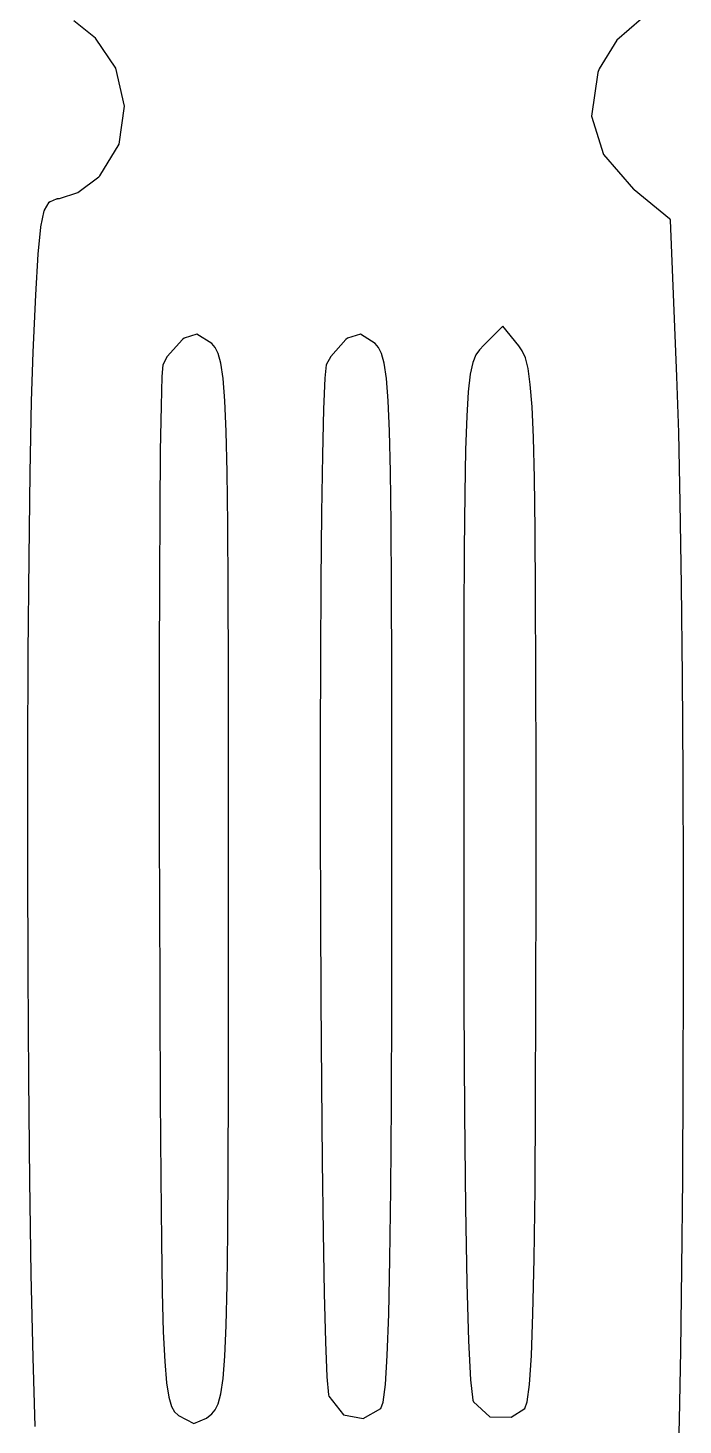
# Model space of a CAD drawing. Extents: x -1.2 to 49.3, y 2.3 to 45.6.
# Drawn here: x 36.89 to 38.333, y 13.051 to 16.127 of the extents above; entities that cross this region are included whole.
import ezdxf

# ---------------------------------------------------------------- set-up
doc = ezdxf.new("R2010")
doc.units = 0
doc.layers.add('BLACK', color=7, linetype='CONTINUOUS')

msp = doc.modelspace()

# ---------------------------------------------------------------- linework, layer by layer
at = {"layer": 'BLACK', "linetype": 'CONTINUOUS'}
for p, q in [((37.0384, 16.1045), (36.9909, 16.1431)), ((38.2415, 16.1469), (38.1871, 16.1005)), ((37.0831, 16.0385), (37.0384, 16.1045)), ((38.1871, 16.1005), (38.1482, 16.037)), ((37.1025, 15.9547), (37.0831, 16.0385)), ((38.1454, 16.0292), (38.1316, 15.9333)), ((38.1482, 16.037), (38.1454, 16.0292)), ((37.091, 15.8715), (37.1025, 15.9547)), ((38.1316, 15.9333), (38.1575, 15.8487)), ((37.0481, 15.8016), (37.091, 15.8715)), ((38.1575, 15.8487), (38.2242, 15.7723)), ((36.9995, 15.7652), (37.0457, 15.7992)), ((37.0457, 15.7992), (37.0481, 15.8016)), ((36.9529, 15.7509), (36.9532, 15.751)), ((36.9532, 15.751), (36.9535, 15.7511)), ((36.9535, 15.7511), (36.9536, 15.7511)), ((36.9536, 15.7511), (36.9538, 15.7512)), ((36.9538, 15.7512), (36.9541, 15.7512)), ((36.9541, 15.7512), (36.9544, 15.7513)), ((36.9544, 15.7513), (36.9592, 15.7515)), ((36.9592, 15.7515), (36.9995, 15.7652)), ((38.2242, 15.7723), (38.2254, 15.7713)), ((38.2254, 15.7713), (38.2254, 15.7713)), ((38.2254, 15.7713), (38.3031, 15.7073)), ((36.9182, 15.689), (36.9257, 15.7244)), ((36.9257, 15.7245), (36.9258, 15.7247)), ((36.9257, 15.7244), (36.9257, 15.7245)), ((36.9258, 15.7247), (36.9259, 15.725)), ((36.9259, 15.725), (36.926, 15.7252)), ((36.926, 15.7252), (36.9261, 15.7254)), ((36.9261, 15.7254), (36.9262, 15.7256)), ((36.9262, 15.7256), (36.9263, 15.7259)), ((36.9263, 15.7259), (36.9365, 15.7433)), ((36.9365, 15.7434), (36.9366, 15.7435)), ((36.9365, 15.7433), (36.9365, 15.7434)), ((36.9366, 15.7435), (36.9367, 15.7436)), ((36.9367, 15.7436), (36.9369, 15.7439)), ((36.9369, 15.7439), (36.9371, 15.7441)), ((36.9371, 15.7441), (36.9372, 15.7442)), ((36.9372, 15.7442), (36.9373, 15.7444)), ((36.9373, 15.7444), (36.9376, 15.7446)), ((36.9376, 15.7446), (36.9379, 15.7448)), ((36.9379, 15.7448), (36.938, 15.7449)), ((36.938, 15.7449), (36.9381, 15.745)), ((36.9381, 15.745), (36.9384, 15.7451)), ((36.9384, 15.7451), (36.9387, 15.7453)), ((36.9387, 15.7453), (36.9388, 15.7453)), ((36.9388, 15.7453), (36.939, 15.7454)), ((36.939, 15.7454), (36.9528, 15.7509)), ((36.9528, 15.7509), (36.9529, 15.7509)), ((38.3031, 15.7073), (38.3031, 15.7072)), ((38.3031, 15.7072), (38.3032, 15.7071)), ((38.3032, 15.7071), (38.3033, 15.7071)), ((38.3033, 15.7071), (38.3036, 15.7068)), ((38.3036, 15.7068), (38.3038, 15.7065)), ((38.3038, 15.7065), (38.3039, 15.7064)), ((38.3039, 15.7064), (38.304, 15.7063)), ((38.304, 15.7063), (38.3042, 15.706)), ((38.3042, 15.706), (38.3044, 15.7057)), ((38.3044, 15.7057), (38.3044, 15.7056)), ((38.3044, 15.7056), (38.3045, 15.7055)), ((38.3045, 15.7055), (38.3046, 15.7051)), ((38.3046, 15.7051), (38.3047, 15.7048)), ((38.3047, 15.7048), (38.3047, 15.7047)), ((38.3047, 15.7047), (38.3048, 15.7046)), ((38.3048, 15.7046), (38.3048, 15.7042)), ((38.3048, 15.7042), (38.3049, 15.7038)), ((38.3049, 15.7038), (38.3049, 15.7037)), ((38.3049, 15.7037), (38.3049, 15.7036)), ((38.3049, 15.7036), (38.3188, 15.36)), ((36.9122, 15.629), (36.9181, 15.6885)), ((36.9181, 15.6888), (36.9182, 15.689)), ((36.9181, 15.6885), (36.9181, 15.6888)), ((36.9181, 15.6885), (36.9181, 15.6885)), ((36.9069, 15.5392), (36.9121, 15.6288)), ((36.9121, 15.6289), (36.9122, 15.629)), ((36.9121, 15.6288), (36.9121, 15.6289)), ((36.9122, 15.629), (36.9122, 15.629)), ((36.9013, 15.4134), (36.9069, 15.5392)), ((36.9069, 15.5392), (36.9069, 15.5392)), ((36.9069, 15.5392), (36.9069, 15.5392)), ((37.2338, 15.4439), (37.2301, 15.441)), ((37.2621, 15.4532), (37.2338, 15.4439)), ((37.295, 15.4323), (37.2621, 15.4532)), ((37.5936, 15.4439), (37.5899, 15.441)), ((37.622, 15.4532), (37.5936, 15.4439)), ((37.6549, 15.4323), (37.622, 15.4532)), ((37.9359, 15.4707), (37.8941, 15.4289)), ((37.9712, 15.4271), (37.9359, 15.4707)), ((36.8978, 15.3054), (36.9013, 15.4133)), ((36.9013, 15.4133), (36.9013, 15.4134)), ((36.9013, 15.4134), (36.9013, 15.4134)), ((37.2301, 15.441), (37.1967, 15.4039)), ((37.3025, 15.4238), (37.295, 15.4323)), ((37.3091, 15.4106), (37.3025, 15.4238)), ((37.5899, 15.441), (37.5567, 15.4039)), ((37.6623, 15.4239), (37.6549, 15.4323)), ((37.6689, 15.4107), (37.6623, 15.4239)), ((37.8844, 15.4187), (37.8765, 15.4071)), ((37.8941, 15.4289), (37.8844, 15.4187)), ((37.9788, 15.4161), (37.9712, 15.4271)), ((37.9857, 15.4005), (37.9788, 15.4161)), ((37.1868, 15.3852), (37.1848, 15.3597)), ((37.1967, 15.4039), (37.1868, 15.3852)), ((37.3147, 15.3889), (37.3091, 15.4106)), ((37.3195, 15.3551), (37.3147, 15.3889)), ((37.5469, 15.3852), (37.5436, 15.3557)), ((37.5567, 15.4039), (37.5469, 15.3852)), ((37.6746, 15.389), (37.6689, 15.4107)), ((37.6793, 15.3553), (37.6746, 15.389)), ((37.8699, 15.3903), (37.8643, 15.3645)), ((37.8765, 15.4071), (37.8699, 15.3903)), ((37.9916, 15.3771), (37.9857, 15.4005)), ((37.1848, 15.3597), (37.1829, 15.2948)), ((37.3233, 15.3062), (37.3195, 15.3551)), ((37.5436, 15.3557), (37.5407, 15.2879)), ((37.6831, 15.3064), (37.6793, 15.3553)), ((37.8643, 15.3645), (37.8599, 15.3262)), ((37.9965, 15.3424), (37.9916, 15.3771)), ((38.3188, 15.36), (38.3188, 15.36)), ((38.3188, 15.36), (38.3188, 15.3599)), ((38.3188, 15.3599), (38.3228, 15.2367)), ((37.8599, 15.3262), (37.8564, 15.272)), ((38.0004, 15.2929), (37.9965, 15.3424)), ((36.8945, 15.1478), (36.8978, 15.3054)), ((36.8978, 15.3054), (36.8978, 15.3054)), ((36.8978, 15.3054), (36.8978, 15.3054)), ((37.1829, 15.2948), (37.1813, 15.1957)), ((37.3262, 15.2387), (37.3233, 15.3062)), ((37.686, 15.239), (37.6831, 15.3064)), ((38.0034, 15.2252), (38.0004, 15.2929)), ((37.5407, 15.2879), (37.5384, 15.1875)), ((37.8564, 15.272), (37.8539, 15.1984)), ((37.3284, 15.1492), (37.3262, 15.2387)), ((37.6882, 15.1497), (37.686, 15.239)), ((37.686, 15.239), (37.686, 15.239)), ((38.3228, 15.2367), (38.3228, 15.2366)), ((38.3228, 15.2366), (38.3228, 15.2366)), ((38.3228, 15.2366), (38.3261, 15.0816)), ((37.8539, 15.1984), (37.8521, 15.1021)), ((38.0056, 15.1361), (38.0034, 15.2252)), ((37.1813, 15.1957), (37.1801, 15.0662)), ((37.1813, 15.1957), (37.1813, 15.1957)), ((37.5384, 15.1875), (37.5365, 15.0596)), ((37.5384, 15.1875), (37.5384, 15.1875)), ((36.8921, 14.9605), (36.8945, 15.1477)), ((36.8945, 15.1477), (36.8945, 15.1478)), ((36.8945, 15.1478), (36.8945, 15.1478)), ((37.3299, 15.0344), (37.3284, 15.1492)), ((37.6882, 15.1496), (37.6882, 15.1497)), ((37.6898, 15.035), (37.6882, 15.1496)), ((38.0072, 15.0218), (38.0056, 15.1361)), ((38.0056, 15.1361), (38.0056, 15.1361)), ((37.8521, 15.1021), (37.8509, 14.9795)), ((37.8521, 15.1021), (37.8521, 15.1021)), ((38.3261, 15.0816), (38.3261, 15.0815)), ((38.3261, 15.0815), (38.3288, 14.9005)), ((37.1801, 15.0662), (37.1792, 14.9104)), ((37.5365, 15.0596), (37.5351, 14.9089)), ((37.5365, 15.0596), (37.5365, 15.0596)), ((37.3309, 14.891), (37.3299, 15.0344)), ((37.6908, 14.8916), (37.6898, 15.035)), ((38.0082, 14.8791), (38.0072, 15.0218)), ((36.8905, 14.7502), (36.8921, 14.9604)), ((36.8921, 14.9604), (36.8921, 14.9605)), ((37.8509, 14.9795), (37.8502, 14.8271)), ((37.1792, 14.9104), (37.1787, 14.7325)), ((37.3315, 14.7154), (37.3309, 14.891)), ((37.3309, 14.891), (37.3309, 14.891)), ((37.5351, 14.9089), (37.5342, 14.7405)), ((37.6913, 14.7162), (37.6908, 14.8916)), ((37.6908, 14.8916), (37.6908, 14.8916)), ((38.3288, 14.9005), (38.3288, 14.9005)), ((38.3288, 14.9005), (38.3288, 14.9005)), ((38.3288, 14.9005), (38.3308, 14.6993)), ((38.0088, 14.7046), (38.0082, 14.8791)), ((38.0082, 14.8791), (38.0082, 14.8791)), ((37.8502, 14.8271), (37.8499, 14.6416)), ((36.8896, 14.5236), (36.8905, 14.7501)), ((36.8905, 14.7501), (36.8905, 14.7502)), ((37.5342, 14.7405), (37.5338, 14.5592)), ((37.1787, 14.7325), (37.1786, 14.5364)), ((37.1787, 14.7325), (37.1787, 14.7325)), ((37.3318, 14.5043), (37.3315, 14.7154)), ((37.3315, 14.7154), (37.3315, 14.7154)), ((37.6913, 14.7161), (37.6913, 14.7162)), ((37.6916, 14.5052), (37.6913, 14.7161)), ((38.0088, 14.7045), (38.0088, 14.7046)), ((38.0091, 14.4945), (38.0088, 14.7045)), ((38.3308, 14.6993), (38.3308, 14.6993)), ((38.3308, 14.6993), (38.3322, 14.4838)), ((37.8499, 14.6416), (37.8498, 14.4193)), ((37.8499, 14.6416), (37.8499, 14.6416)), ((37.5338, 14.5592), (37.5338, 14.3699)), ((36.8896, 14.5235), (36.8896, 14.5236)), ((36.8896, 14.2874), (36.8896, 14.5235)), ((37.1786, 14.5364), (37.1789, 14.3261)), ((37.3318, 14.2543), (37.3318, 14.5043)), ((37.3318, 14.5043), (37.3318, 14.5043)), ((37.6916, 14.5051), (37.6916, 14.5052)), ((37.6917, 14.2553), (37.6916, 14.5051)), ((38.0092, 14.2456), (38.0091, 14.4945)), ((38.0091, 14.4945), (38.0091, 14.4945)), ((38.3322, 14.4838), (38.3322, 14.4837)), ((38.3322, 14.4837), (38.333, 14.2597)), ((37.8498, 14.4193), (37.8498, 14.4193)), ((37.8498, 14.4193), (37.8498, 14.2634)), ((37.5338, 14.3699), (37.5343, 14.1775)), ((37.1789, 14.3261), (37.1792, 14.2261)), ((36.8904, 14.0485), (36.8896, 14.2874)), ((36.8896, 14.2874), (36.8896, 14.2874)), ((37.3318, 14.0048), (37.3318, 14.2543)), ((37.3318, 14.2543), (37.3318, 14.2543)), ((37.6914, 13.9841), (37.6917, 14.2495)), ((37.6917, 14.2495), (37.6917, 14.2553)), ((37.8498, 14.2634), (37.8503, 13.981)), ((38.0089, 13.986), (38.0092, 14.2456)), ((38.0092, 14.2456), (38.0092, 14.2456)), ((38.333, 14.2597), (38.333, 14.2597)), ((38.333, 14.2597), (38.3331, 14.033)), ((37.1792, 14.2261), (37.1801, 13.9786)), ((37.5343, 14.1775), (37.5351, 13.987)), ((36.8904, 14.0484), (36.8904, 14.0485)), ((36.8919, 13.8135), (36.8904, 14.0484)), ((38.3331, 14.033), (38.3326, 13.8093)), ((38.3331, 14.033), (38.3331, 14.033)), ((37.3315, 13.7937), (37.3318, 14.0048)), ((37.3318, 14.0048), (37.3318, 14.0048)), ((37.1801, 13.9786), (37.181, 13.7701)), ((37.5351, 13.987), (37.5351, 13.987)), ((37.5351, 13.987), (37.5364, 13.8033)), ((37.6906, 13.7583), (37.6914, 13.984)), ((37.6914, 13.984), (37.6914, 13.9841)), ((37.8503, 13.981), (37.8503, 13.981)), ((37.8503, 13.981), (37.8515, 13.7363)), ((38.0082, 13.7597), (38.0089, 13.9859)), ((38.0089, 13.9859), (38.0089, 13.986)), ((36.8919, 13.8134), (36.8919, 13.8135)), ((36.8941, 13.5891), (36.8919, 13.8134)), ((37.3309, 13.6179), (37.3315, 13.7936)), ((37.3315, 13.7936), (37.3315, 13.7937)), ((37.5364, 13.8033), (37.5364, 13.8033)), ((37.5364, 13.8033), (37.5381, 13.6312)), ((38.3326, 13.8093), (38.3315, 13.5946)), ((38.3326, 13.8093), (38.3326, 13.8093)), ((37.181, 13.7701), (37.181, 13.7701)), ((37.181, 13.7701), (37.1822, 13.597)), ((37.6893, 13.57), (37.6906, 13.7583)), ((37.6906, 13.7583), (37.6906, 13.7583)), ((38.0069, 13.571), (38.0082, 13.7597)), ((38.0082, 13.7597), (38.0082, 13.7597)), ((37.8515, 13.7363), (37.8515, 13.7363)), ((37.8515, 13.7363), (37.8536, 13.5301)), ((37.5381, 13.6312), (37.5381, 13.6312)), ((37.5381, 13.6312), (37.5402, 13.4756)), ((37.3299, 13.4745), (37.3309, 13.6179)), ((37.3309, 13.6179), (37.3309, 13.6179)), ((36.8971, 13.3822), (36.8941, 13.5891)), ((36.8941, 13.5891), (36.8941, 13.5891)), ((36.8941, 13.5891), (36.8941, 13.5891)), ((37.1822, 13.597), (37.1822, 13.597)), ((37.1822, 13.597), (37.1836, 13.456)), ((37.6873, 13.4164), (37.6893, 13.5699)), ((37.6893, 13.5699), (37.6893, 13.57)), ((38.0049, 13.417), (38.0069, 13.5709)), ((38.0069, 13.5709), (38.0069, 13.571)), ((38.3315, 13.5946), (38.3298, 13.3946)), ((38.3315, 13.5946), (38.3315, 13.5946)), ((37.8536, 13.5301), (37.8565, 13.3632)), ((37.3299, 13.4744), (37.3299, 13.4745)), ((37.5402, 13.4756), (37.5402, 13.4755)), ((37.5402, 13.4755), (37.5426, 13.3415)), ((37.1836, 13.456), (37.1855, 13.3436)), ((37.3284, 13.3596), (37.3299, 13.4744)), ((37.6847, 13.2952), (37.6873, 13.4164)), ((38.0023, 13.2956), (38.0049, 13.417)), ((36.8971, 13.3821), (36.8971, 13.3822)), ((36.8971, 13.3822), (36.8971, 13.3822)), ((38.3298, 13.3945), (38.3274, 13.2151)), ((38.3298, 13.3946), (38.3298, 13.3945)), ((36.9009, 13.1994), (36.8971, 13.3821)), ((37.3262, 13.27), (37.3284, 13.3596)), ((37.8565, 13.3632), (37.8602, 13.2362)), ((37.1855, 13.3436), (37.1879, 13.2563)), ((37.5426, 13.3415), (37.5454, 13.2338)), ((37.6813, 13.2039), (37.6847, 13.2952)), ((37.9989, 13.2041), (38.0023, 13.2956)), ((37.3233, 13.2025), (37.3262, 13.27)), ((37.1879, 13.2563), (37.1911, 13.1909)), ((37.5454, 13.2338), (37.5485, 13.1573)), ((37.8602, 13.2362), (37.8647, 13.1501)), ((36.9009, 13.1993), (36.9009, 13.1994)), ((36.9009, 13.1994), (36.9009, 13.1994)), ((36.9053, 13.0474), (36.9009, 13.1993)), ((37.3195, 13.1535), (37.3233, 13.2025)), ((37.6772, 13.1401), (37.6813, 13.2039)), ((37.9947, 13.1402), (37.9989, 13.2041)), ((38.3274, 13.215), (38.3245, 13.0619)), ((38.3274, 13.2151), (38.3274, 13.215)), ((38.3274, 13.215), (38.3274, 13.215)), ((37.1911, 13.1909), (37.1951, 13.1439)), ((37.1951, 13.1439), (37.2, 13.112)), ((37.3148, 13.1197), (37.3195, 13.1535)), ((37.5485, 13.1573), (37.552, 13.1174)), ((37.6723, 13.1016), (37.6772, 13.1401)), ((37.8647, 13.1501), (37.8699, 13.1058)), ((37.9898, 13.1017), (37.9947, 13.1402)), ((37.2, 13.112), (37.2058, 13.092)), ((37.3091, 13.0979), (37.3148, 13.1197)), ((37.552, 13.1174), (37.5526, 13.1148)), ((37.5526, 13.1148), (37.5847, 13.0735)), ((37.8699, 13.1058), (37.8711, 13.1021)), ((37.2058, 13.092), (37.2125, 13.0801)), ((37.2125, 13.0801), (37.2204, 13.0725)), ((37.2832, 13.066), (37.2948, 13.0759)), ((37.2948, 13.0759), (37.3025, 13.0847)), ((37.3025, 13.0847), (37.3091, 13.0979)), ((37.6282, 13.0653), (37.6672, 13.0872)), ((37.6672, 13.0872), (37.6723, 13.1016)), ((37.8711, 13.1021), (37.9074, 13.0693)), ((37.9541, 13.0681), (37.9846, 13.0871)), ((37.9846, 13.0871), (37.9898, 13.1017)), ((37.2204, 13.0725), (37.2216, 13.0716)), ((37.2216, 13.0716), (37.255, 13.0543)), ((37.255, 13.0543), (37.2832, 13.066)), ((37.5847, 13.0735), (37.6282, 13.0653)), ((37.9074, 13.0693), (37.9541, 13.0681)), ((38.3245, 13.0619), (38.3209, 12.9409)), ((38.3245, 13.0619), (38.3245, 13.0619)), ((38.3245, 13.0619), (38.3245, 13.0619))]:
    msp.add_line(p, q, dxfattribs=at)

doc.saveas('drawing.dxf')
